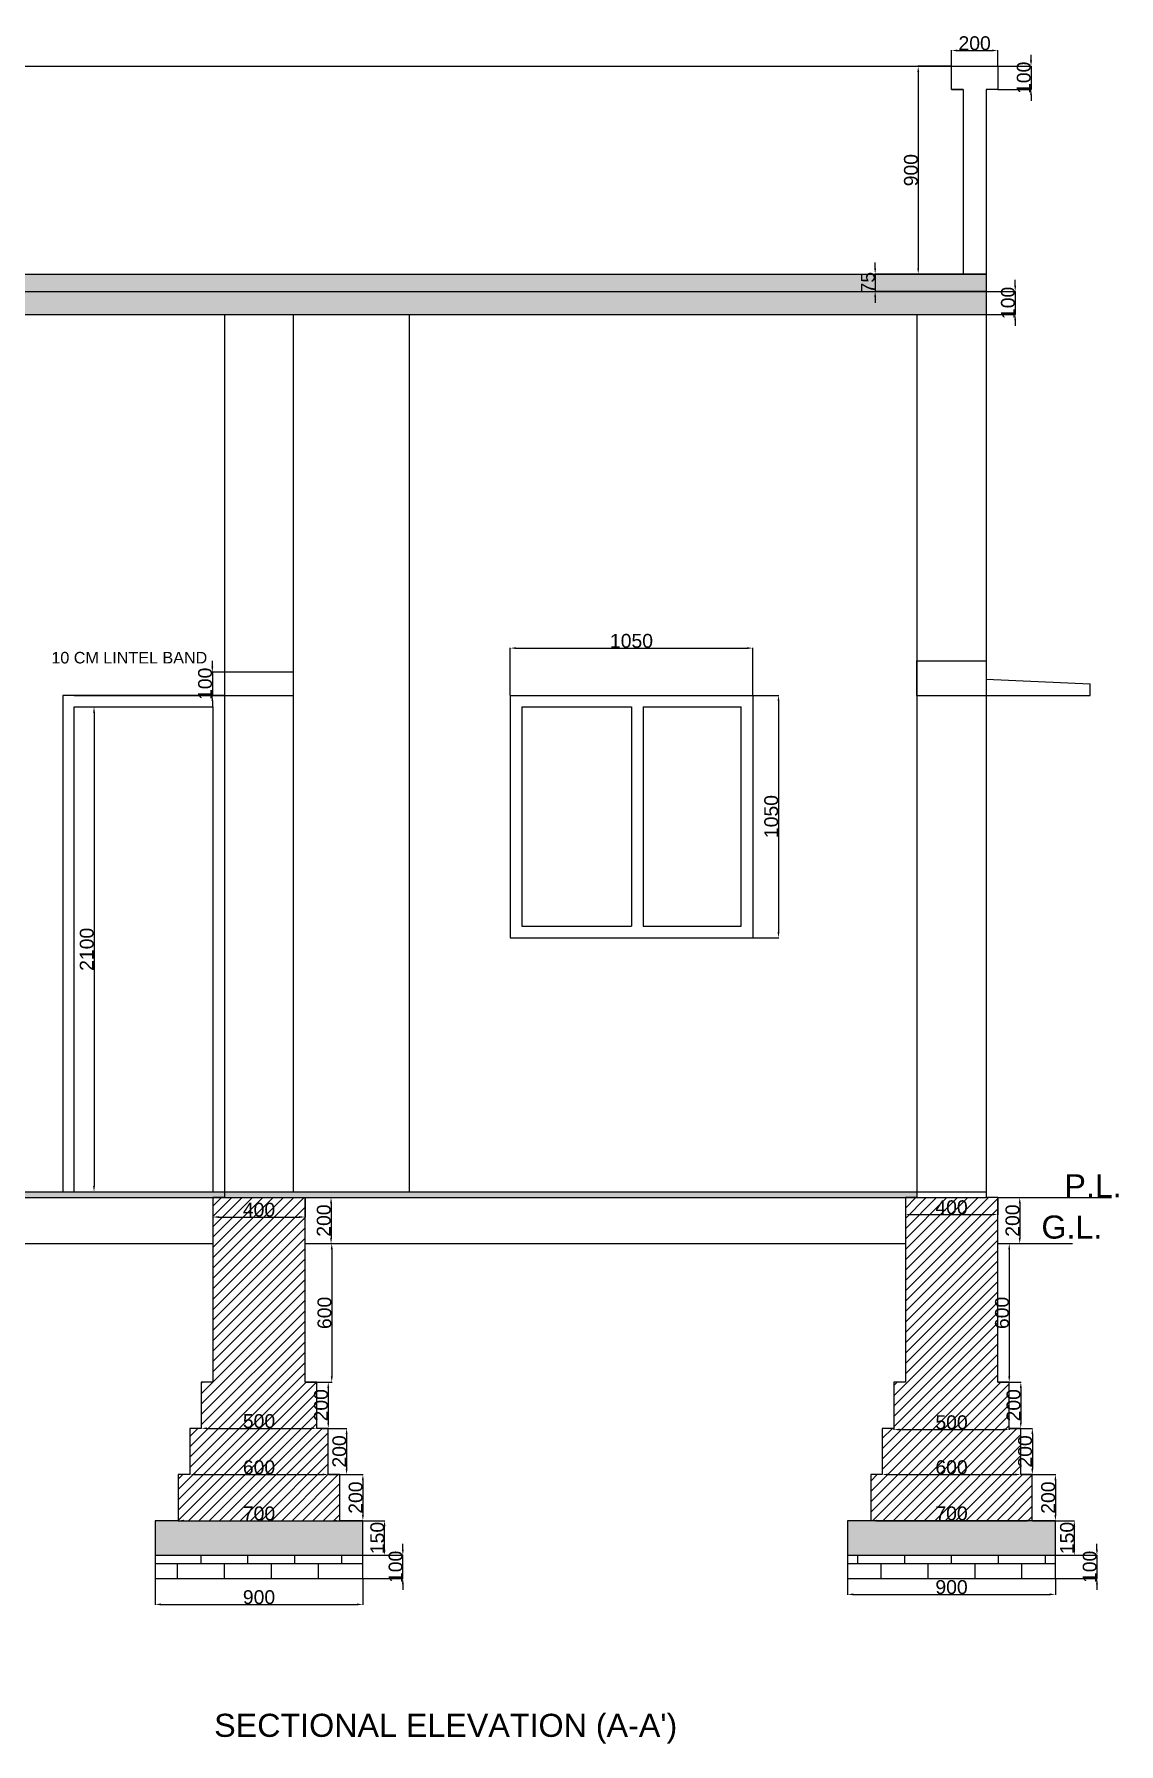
# Model space of a CAD drawing. Header units: millimetres. Extents: x -268 to 17488, y -1315 to 17293.
# Drawn here: x 12790 to 17488, y 9887 to 17293 of the extents above; entities that cross this region are included whole.
import ezdxf

# ---------------------------------------------------------------- set-up
doc = ezdxf.new("R2010")
doc.units = ezdxf.units.MM
for name, color, linetype in [('Dimensions', 67, 'Continuous'), ('Door', 100, 'Continuous'), ('Foundation', 10, 'Continuous'), ('Window', 50, 'Continuous')]:
    doc.layers.add(name, color=color, linetype=linetype)
doc.styles.get("Standard").update_dxf_attribs({"font": 'arial.ttf'})
doc.dimstyles.new('ISO-25', dxfattribs={"dimtxt": 60, "dimasz": 25, "dimexe": 1.25, "dimexo": 0.625, "dimtad": 1, "dimdec": 1, "dimtxsty": 'Standard', "dimcen": 2.5, "dimadec": 0, "dimazin": 0, "dimtfac": 1, "dimtdec": 1, "dimtix": 1, "dimtmove": 0, "dimatfit": 3, "dimfxl": 1, "dimarcsym": 0})

# ---------------------------------------------------------------- blocks, each defined once
blk = doc.blocks.new('*D46')
at = {"layer": 'Defpoints', "color": 0, "transparency": 16777216}
for p in [(13563.8, 12253.9), (13963.8, 12253.9), (13963.8, 12169.3)]:
    blk.add_point(p, dxfattribs=at)
at = {"layer": 'Dimensions', "color": 0, "lineweight": -2, "transparency": 16777216}
for p, q in [((13563.8, 12253.3), (13563.8, 12168.1)), ((13963.8, 12253.3), (13963.8, 12168.1)), ((13588.8, 12169.3), (13938.8, 12169.3))]:
    blk.add_line(p, q, dxfattribs=at)
at = {"layer": 'Dimensions', "color": 0, "transparency": 16777216}
for points in [[(13588.8, 12173.5), (13588.8, 12165.2), (13563.8, 12169.3)], [(13938.8, 12173.5), (13938.8, 12165.2), (13963.8, 12169.3)]]:
    blk.add_solid(points, dxfattribs=at)
at = {"layer": 'Dimensions', "color": 0, "transparency": 16777216, "insert": (13763.8, 12200.6), "char_height": 60, "attachment_point": 5}
blk.add_mtext('400', dxfattribs=at)
blk = doc.blocks.new('*D47')
at = {"layer": 'Defpoints', "color": 0, "transparency": 16777216}
for p in [(13963.8, 12253.9), (13963.8, 12053.9), (14075.9, 12053.9)]:
    blk.add_point(p, dxfattribs=at)
at = {"layer": 'Dimensions', "color": 0, "lineweight": -2, "transparency": 16777216}
for p, q in [((13964.4, 12253.9), (14077.2, 12253.9)), ((14075.9, 12228.9), (14075.9, 12078.9)), ((13964.4, 12053.9), (14077.2, 12053.9))]:
    blk.add_line(p, q, dxfattribs=at)
at = {"layer": 'Dimensions', "color": 0, "transparency": 16777216}
for points in [[(14071.7, 12228.9), (14080.1, 12228.9), (14075.9, 12253.9)], [(14071.7, 12078.9), (14080.1, 12078.9), (14075.9, 12053.9)]]:
    blk.add_solid(points, dxfattribs=at)
at = {"layer": 'Dimensions', "color": 0, "transparency": 16777216, "insert": (14044.6, 12153.9), "char_height": 60, "attachment_point": 5, "rotation": 90}
blk.add_mtext('200', dxfattribs=at)
blk = doc.blocks.new('*D48')
at = {"layer": 'Defpoints', "color": 0, "transparency": 16777216}
for p in [(13963.8, 12053.9), (13963.8, 11453.9), (14078.9, 11453.9)]:
    blk.add_point(p, dxfattribs=at)
at = {"layer": 'Dimensions', "color": 0, "lineweight": -2, "transparency": 16777216}
for p, q in [((13964.4, 12053.9), (14080.1, 12053.9)), ((14078.9, 12028.9), (14078.9, 11478.9)), ((13964.4, 11453.9), (14080.1, 11453.9))]:
    blk.add_line(p, q, dxfattribs=at)
at = {"layer": 'Dimensions', "color": 0, "transparency": 16777216}
for points in [[(14074.7, 12028.9), (14083.1, 12028.9), (14078.9, 12053.9)], [(14074.7, 11478.9), (14083.1, 11478.9), (14078.9, 11453.9)]]:
    blk.add_solid(points, dxfattribs=at)
at = {"layer": 'Dimensions', "color": 0, "transparency": 16777216, "insert": (14047.6, 11753.9), "char_height": 60, "attachment_point": 5, "rotation": 90}
blk.add_mtext('600', dxfattribs=at)
blk = doc.blocks.new('*D49')
at = {"layer": 'Defpoints', "color": 0, "transparency": 16777216}
for p in [(14022.3, 11453.9), (14038.8, 11253.9), (14063.8, 11253.9)]:
    blk.add_point(p, dxfattribs=at)
at = {"layer": 'Dimensions', "color": 0, "lineweight": -2, "transparency": 16777216}
for p, q in [((14022.9, 11453.9), (14065, 11453.9)), ((14063.8, 11428.9), (14063.8, 11278.9)), ((14039.4, 11253.9), (14065, 11253.9))]:
    blk.add_line(p, q, dxfattribs=at)
at = {"layer": 'Dimensions', "color": 0, "transparency": 16777216}
for points in [[(14059.6, 11428.9), (14067.9, 11428.9), (14063.8, 11453.9)], [(14059.6, 11278.9), (14067.9, 11278.9), (14063.8, 11253.9)]]:
    blk.add_solid(points, dxfattribs=at)
at = {"layer": 'Dimensions', "color": 0, "transparency": 16777216, "insert": (14032.5, 11353.9), "char_height": 60, "attachment_point": 5, "rotation": 90}
blk.add_mtext('200', dxfattribs=at)
blk = doc.blocks.new('*D50')
at = {"layer": 'Defpoints', "color": 0, "transparency": 16777216}
for p in [(14063.8, 11253.9), (14063.8, 11053.9), (14143.2, 11053.9)]:
    blk.add_point(p, dxfattribs=at)
at = {"layer": 'Dimensions', "color": 0, "lineweight": -2, "transparency": 16777216}
for p, q in [((14064.4, 11253.9), (14144.5, 11253.9)), ((14143.2, 11228.9), (14143.2, 11078.9)), ((14064.4, 11053.9), (14144.5, 11053.9))]:
    blk.add_line(p, q, dxfattribs=at)
at = {"layer": 'Dimensions', "color": 0, "transparency": 16777216}
for points in [[(14139, 11228.9), (14147.4, 11228.9), (14143.2, 11253.9)], [(14139, 11078.9), (14147.4, 11078.9), (14143.2, 11053.9)]]:
    blk.add_solid(points, dxfattribs=at)
at = {"layer": 'Dimensions', "color": 0, "transparency": 16777216, "insert": (14111.9, 11153.9), "char_height": 60, "attachment_point": 5, "rotation": 90}
blk.add_mtext('200', dxfattribs=at)
blk = doc.blocks.new('*D51')
at = {"layer": 'Defpoints', "color": 0, "transparency": 16777216}
for p in [(14113.8, 11053.9), (14113.8, 10853.9), (14213.8, 10853.9)]:
    blk.add_point(p, dxfattribs=at)
at = {"layer": 'Dimensions', "color": 0, "lineweight": -2, "transparency": 16777216}
for p, q in [((14114.4, 11053.9), (14215, 11053.9)), ((14213.8, 11028.9), (14213.8, 10878.9)), ((14114.4, 10853.9), (14215, 10853.9))]:
    blk.add_line(p, q, dxfattribs=at)
at = {"layer": 'Dimensions', "color": 0, "transparency": 16777216}
for points in [[(14209.6, 11028.9), (14217.9, 11028.9), (14213.8, 11053.9)], [(14209.6, 10878.9), (14217.9, 10878.9), (14213.8, 10853.9)]]:
    blk.add_solid(points, dxfattribs=at)
at = {"layer": 'Dimensions', "color": 0, "transparency": 16777216, "insert": (14182.5, 10953.9), "char_height": 60, "attachment_point": 5, "rotation": 90}
blk.add_mtext('200', dxfattribs=at)
blk = doc.blocks.new('*D52')
at = {"layer": 'Defpoints', "color": 0, "transparency": 16777216}
for p in [(14213.8, 10853.9), (14307.6, 10853.9), (14213.8, 10703.9)]:
    blk.add_point(p, dxfattribs=at)
at = {"layer": 'Dimensions', "color": 0, "lineweight": -2, "transparency": 16777216}
for p, q in [((14214.4, 10853.9), (14308.9, 10853.9)), ((14307.6, 10728.9), (14307.6, 10828.9)), ((14214.4, 10703.9), (14308.9, 10703.9))]:
    blk.add_line(p, q, dxfattribs=at)
at = {"layer": 'Dimensions', "color": 0, "transparency": 16777216}
for points in [[(14303.5, 10828.9), (14311.8, 10828.9), (14307.6, 10853.9)], [(14303.5, 10728.9), (14311.8, 10728.9), (14307.6, 10703.9)]]:
    blk.add_solid(points, dxfattribs=at)
at = {"layer": 'Dimensions', "color": 0, "transparency": 16777216, "insert": (14276.4, 10778.9), "char_height": 60, "attachment_point": 5, "rotation": 90}
blk.add_mtext('150', dxfattribs=at)
blk = doc.blocks.new('*D53')
at = {"layer": 'Defpoints', "color": 0, "transparency": 16777216}
for p in [(14213.8, 10703.9), (14386.9, 10703.9), (14213.8, 10603.9)]:
    blk.add_point(p, dxfattribs=at)
at = {"layer": 'Dimensions', "color": 0, "lineweight": -2, "transparency": 16777216}
for p, q in [((14386.9, 10728.9), (14386.9, 10753.9)), ((14214.4, 10703.9), (14388.2, 10703.9)), ((14386.9, 10603.9), (14386.9, 10703.9)), ((14214.4, 10603.9), (14388.2, 10603.9)), ((14386.9, 10578.9), (14386.9, 10553.9))]:
    blk.add_line(p, q, dxfattribs=at)
at = {"layer": 'Dimensions', "color": 0, "transparency": 16777216}
for points in [[(14382.7, 10728.9), (14391.1, 10728.9), (14386.9, 10703.9)], [(14382.7, 10578.9), (14391.1, 10578.9), (14386.9, 10603.9)]]:
    blk.add_solid(points, dxfattribs=at)
at = {"layer": 'Dimensions', "color": 0, "transparency": 16777216, "insert": (14355.7, 10653.9), "char_height": 60, "attachment_point": 5, "rotation": 90}
blk.add_mtext('100', dxfattribs=at)
blk = doc.blocks.new('*D54')
at = {"layer": 'Defpoints', "color": 0, "transparency": 16777216}
for p in [(13313.8, 10603.9), (14213.8, 10603.9), (14213.8, 10491.2)]:
    blk.add_point(p, dxfattribs=at)
at = {"layer": 'Dimensions', "color": 0, "lineweight": -2, "transparency": 16777216}
for p, q in [((13313.8, 10603.3), (13313.8, 10489.9)), ((14213.8, 10603.3), (14213.8, 10489.9)), ((13338.8, 10491.2), (14188.8, 10491.2))]:
    blk.add_line(p, q, dxfattribs=at)
at = {"layer": 'Dimensions', "color": 0, "transparency": 16777216}
for points in [[(13338.8, 10495.3), (13338.8, 10487), (13313.8, 10491.2)], [(14188.8, 10495.3), (14188.8, 10487), (14213.8, 10491.2)]]:
    blk.add_solid(points, dxfattribs=at)
at = {"layer": 'Dimensions', "color": 0, "transparency": 16777216, "insert": (13763.8, 10522.4), "char_height": 60, "attachment_point": 5}
blk.add_mtext('900', dxfattribs=at)
blk = doc.blocks.new('*D55')
at = {"layer": 'Defpoints', "color": 0, "transparency": 16777216}
for p in [(13413.8, 10853.9), (14113.8, 10853.9), (14113.8, 10853.9)]:
    blk.add_point(p, dxfattribs=at)
at = {"layer": 'Dimensions', "color": 0, "lineweight": -2, "transparency": 16777216}
for p, q in [((13413.8, 10854.5), (13413.8, 10855.1)), ((13438.8, 10853.9), (14088.8, 10853.9)), ((14113.8, 10854.5), (14113.8, 10855.1))]:
    blk.add_line(p, q, dxfattribs=at)
at = {"layer": 'Dimensions', "color": 0, "transparency": 16777216}
for points in [[(13438.8, 10858.1), (13438.8, 10849.7), (13413.8, 10853.9)], [(14088.8, 10858.1), (14088.8, 10849.7), (14113.8, 10853.9)]]:
    blk.add_solid(points, dxfattribs=at)
at = {"layer": 'Dimensions', "color": 0, "transparency": 16777216, "insert": (13763.8, 10885.1), "char_height": 60, "attachment_point": 5}
blk.add_mtext('700', dxfattribs=at)
blk = doc.blocks.new('*D56')
at = {"layer": 'Defpoints', "color": 0, "transparency": 16777216}
for p in [(13463.8, 11053.9), (14063.8, 11053.9), (14063.8, 11053.9)]:
    blk.add_point(p, dxfattribs=at)
at = {"layer": 'Dimensions', "color": 0, "lineweight": -2, "transparency": 16777216}
for p, q in [((13463.8, 11054.5), (13463.8, 11055.1)), ((13488.8, 11053.9), (14038.8, 11053.9)), ((14063.8, 11054.5), (14063.8, 11055.1))]:
    blk.add_line(p, q, dxfattribs=at)
at = {"layer": 'Dimensions', "color": 0, "transparency": 16777216}
for points in [[(13488.8, 11058.1), (13488.8, 11049.7), (13463.8, 11053.9)], [(14038.8, 11058.1), (14038.8, 11049.7), (14063.8, 11053.9)]]:
    blk.add_solid(points, dxfattribs=at)
at = {"layer": 'Dimensions', "color": 0, "transparency": 16777216, "insert": (13763.8, 11085.1), "char_height": 60, "attachment_point": 5}
blk.add_mtext('600', dxfattribs=at)
blk = doc.blocks.new('*D57')
at = {"layer": 'Defpoints', "color": 0, "transparency": 16777216}
for p in [(13513.8, 11253.9), (14013.8, 11253.9), (14013.8, 11253.9)]:
    blk.add_point(p, dxfattribs=at)
at = {"layer": 'Dimensions', "color": 0, "lineweight": -2, "transparency": 16777216}
for p, q in [((13513.8, 11254.5), (13513.8, 11255.1)), ((13538.8, 11253.9), (13988.8, 11253.9)), ((14013.8, 11254.5), (14013.8, 11255.1))]:
    blk.add_line(p, q, dxfattribs=at)
at = {"layer": 'Dimensions', "color": 0, "transparency": 16777216}
for points in [[(13538.8, 11258.1), (13538.8, 11249.7), (13513.8, 11253.9)], [(13988.8, 11258.1), (13988.8, 11249.7), (14013.8, 11253.9)]]:
    blk.add_solid(points, dxfattribs=at)
at = {"layer": 'Dimensions', "color": 0, "transparency": 16777216, "insert": (13763.8, 11285.1), "char_height": 60, "attachment_point": 5}
blk.add_mtext('500', dxfattribs=at)
blk = doc.blocks.new('*D58')
at = {"layer": 'Defpoints', "color": 0, "transparency": 16777216}
for p in [(16563.8, 12253.9), (16963.8, 12253.9), (16963.8, 12179.9)]:
    blk.add_point(p, dxfattribs=at)
at = {"layer": 'Dimensions', "color": 0, "lineweight": -2, "transparency": 16777216}
for p, q in [((16563.8, 12253.3), (16563.8, 12178.7)), ((16963.8, 12253.3), (16963.8, 12178.7)), ((16588.8, 12179.9), (16938.8, 12179.9))]:
    blk.add_line(p, q, dxfattribs=at)
at = {"layer": 'Dimensions', "color": 0, "transparency": 16777216}
for points in [[(16588.8, 12184.1), (16588.8, 12175.8), (16563.8, 12179.9)], [(16938.8, 12184.1), (16938.8, 12175.8), (16963.8, 12179.9)]]:
    blk.add_solid(points, dxfattribs=at)
at = {"layer": 'Dimensions', "color": 0, "transparency": 16777216, "insert": (16763.8, 12211.2), "char_height": 60, "attachment_point": 5}
blk.add_mtext('400', dxfattribs=at)
blk = doc.blocks.new('*D59')
at = {"layer": 'Defpoints', "color": 0, "transparency": 16777216}
for p in [(16963.8, 12253.9), (16963.8, 12053.9), (17059.2, 12053.9)]:
    blk.add_point(p, dxfattribs=at)
at = {"layer": 'Dimensions', "color": 0, "lineweight": -2, "transparency": 16777216}
for p, q in [((16964.4, 12253.9), (17060.5, 12253.9)), ((17059.2, 12228.9), (17059.2, 12078.9)), ((16964.4, 12053.9), (17060.5, 12053.9))]:
    blk.add_line(p, q, dxfattribs=at)
at = {"layer": 'Dimensions', "color": 0, "transparency": 16777216}
for points in [[(17055, 12228.9), (17063.4, 12228.9), (17059.2, 12253.9)], [(17055, 12078.9), (17063.4, 12078.9), (17059.2, 12053.9)]]:
    blk.add_solid(points, dxfattribs=at)
at = {"layer": 'Dimensions', "color": 0, "transparency": 16777216, "insert": (17028, 12153.9), "char_height": 60, "attachment_point": 5, "rotation": 90}
blk.add_mtext('200', dxfattribs=at)
blk = doc.blocks.new('*D60')
at = {"layer": 'Defpoints', "color": 0, "transparency": 16777216}
for p in [(16963.8, 12053.9), (16963.8, 11453.9), (17013.8, 11453.9)]:
    blk.add_point(p, dxfattribs=at)
at = {"layer": 'Dimensions', "color": 0, "lineweight": -2, "transparency": 16777216}
for p, q in [((16964.4, 12053.9), (17015, 12053.9)), ((17013.8, 12028.9), (17013.8, 11478.9)), ((16964.4, 11453.9), (17015, 11453.9))]:
    blk.add_line(p, q, dxfattribs=at)
at = {"layer": 'Dimensions', "color": 0, "transparency": 16777216}
for points in [[(17009.6, 12028.9), (17017.9, 12028.9), (17013.8, 12053.9)], [(17009.6, 11478.9), (17017.9, 11478.9), (17013.8, 11453.9)]]:
    blk.add_solid(points, dxfattribs=at)
at = {"layer": 'Dimensions', "color": 0, "transparency": 16777216, "insert": (16982.5, 11753.9), "char_height": 60, "attachment_point": 5, "rotation": 90}
blk.add_mtext('600', dxfattribs=at)
blk = doc.blocks.new('*D61')
at = {"layer": 'Defpoints', "color": 0, "transparency": 16777216}
for p in [(17013.8, 11453.9), (17013.8, 11253.9), (17063.8, 11253.9)]:
    blk.add_point(p, dxfattribs=at)
at = {"layer": 'Dimensions', "color": 0, "lineweight": -2, "transparency": 16777216}
for p, q in [((17014.4, 11453.9), (17065, 11453.9)), ((17063.8, 11428.9), (17063.8, 11278.9)), ((17014.4, 11253.9), (17065, 11253.9))]:
    blk.add_line(p, q, dxfattribs=at)
at = {"layer": 'Dimensions', "color": 0, "transparency": 16777216}
for points in [[(17059.6, 11428.9), (17067.9, 11428.9), (17063.8, 11453.9)], [(17059.6, 11278.9), (17067.9, 11278.9), (17063.8, 11253.9)]]:
    blk.add_solid(points, dxfattribs=at)
at = {"layer": 'Dimensions', "color": 0, "transparency": 16777216, "insert": (17032.5, 11353.9), "char_height": 60, "attachment_point": 5, "rotation": 90}
blk.add_mtext('200', dxfattribs=at)
blk = doc.blocks.new('*D62')
at = {"layer": 'Defpoints', "color": 0, "transparency": 16777216}
for p in [(17065, 11253.9), (17065, 11053.9), (17113.8, 11053.9)]:
    blk.add_point(p, dxfattribs=at)
at = {"layer": 'Dimensions', "color": 0, "lineweight": -2, "transparency": 16777216}
for p, q in [((17065.6, 11253.9), (17115, 11253.9)), ((17113.8, 11228.9), (17113.8, 11078.9)), ((17065.6, 11053.9), (17115, 11053.9))]:
    blk.add_line(p, q, dxfattribs=at)
at = {"layer": 'Dimensions', "color": 0, "transparency": 16777216}
for points in [[(17109.6, 11228.9), (17117.9, 11228.9), (17113.8, 11253.9)], [(17109.6, 11078.9), (17117.9, 11078.9), (17113.8, 11053.9)]]:
    blk.add_solid(points, dxfattribs=at)
at = {"layer": 'Dimensions', "color": 0, "transparency": 16777216, "insert": (17082.5, 11153.9), "char_height": 60, "attachment_point": 5, "rotation": 90}
blk.add_mtext('200', dxfattribs=at)
blk = doc.blocks.new('*D63')
at = {"layer": 'Defpoints', "color": 0, "transparency": 16777216}
for p in [(17113.8, 11053.9), (17113.8, 10853.9), (17213.8, 10853.9)]:
    blk.add_point(p, dxfattribs=at)
at = {"layer": 'Dimensions', "color": 0, "lineweight": -2, "transparency": 16777216}
for p, q in [((17114.4, 11053.9), (17215, 11053.9)), ((17213.8, 11028.9), (17213.8, 10878.9)), ((17114.4, 10853.9), (17215, 10853.9))]:
    blk.add_line(p, q, dxfattribs=at)
at = {"layer": 'Dimensions', "color": 0, "transparency": 16777216}
for points in [[(17209.6, 11028.9), (17217.9, 11028.9), (17213.8, 11053.9)], [(17209.6, 10878.9), (17217.9, 10878.9), (17213.8, 10853.9)]]:
    blk.add_solid(points, dxfattribs=at)
at = {"layer": 'Dimensions', "color": 0, "transparency": 16777216, "insert": (17182.5, 10953.9), "char_height": 60, "attachment_point": 5, "rotation": 90}
blk.add_mtext('200', dxfattribs=at)
blk = doc.blocks.new('*D64')
at = {"layer": 'Defpoints', "color": 0, "transparency": 16777216}
for p in [(17215, 10853.9), (17213.8, 10703.9), (17295.4, 10703.9)]:
    blk.add_point(p, dxfattribs=at)
at = {"layer": 'Dimensions', "color": 0, "lineweight": -2, "transparency": 16777216}
for p, q in [((17215.6, 10853.9), (17296.7, 10853.9)), ((17295.4, 10828.9), (17295.4, 10728.9)), ((17214.4, 10703.9), (17296.7, 10703.9))]:
    blk.add_line(p, q, dxfattribs=at)
at = {"layer": 'Dimensions', "color": 0, "transparency": 16777216}
for points in [[(17291.3, 10828.9), (17299.6, 10828.9), (17295.4, 10853.9)], [(17291.3, 10728.9), (17299.6, 10728.9), (17295.4, 10703.9)]]:
    blk.add_solid(points, dxfattribs=at)
at = {"layer": 'Dimensions', "color": 0, "transparency": 16777216, "insert": (17264.2, 10778.9), "char_height": 60, "attachment_point": 5, "rotation": 90}
blk.add_mtext('150', dxfattribs=at)
blk = doc.blocks.new('*D65')
at = {"layer": 'Defpoints', "color": 0, "transparency": 16777216}
for p in [(17213.8, 10703.9), (17213.8, 10603.9), (17393.7, 10603.9)]:
    blk.add_point(p, dxfattribs=at)
at = {"layer": 'Dimensions', "color": 0, "lineweight": -2, "transparency": 16777216}
for p, q in [((17393.7, 10728.9), (17393.7, 10753.9)), ((17214.4, 10703.9), (17395, 10703.9)), ((17393.7, 10703.9), (17393.7, 10603.9)), ((17214.4, 10603.9), (17395, 10603.9)), ((17393.7, 10578.9), (17393.7, 10553.9))]:
    blk.add_line(p, q, dxfattribs=at)
at = {"layer": 'Dimensions', "color": 0, "transparency": 16777216}
for points in [[(17389.6, 10728.9), (17397.9, 10728.9), (17393.7, 10703.9)], [(17389.6, 10578.9), (17397.9, 10578.9), (17393.7, 10603.9)]]:
    blk.add_solid(points, dxfattribs=at)
at = {"layer": 'Dimensions', "color": 0, "transparency": 16777216, "insert": (17362.5, 10653.9), "char_height": 60, "attachment_point": 5, "rotation": 90}
blk.add_mtext('100', dxfattribs=at)
blk = doc.blocks.new('*D66')
at = {"layer": 'Defpoints', "color": 0, "transparency": 16777216}
for p in [(16313.8, 10603.9), (17213.8, 10603.9), (17213.8, 10534.7)]:
    blk.add_point(p, dxfattribs=at)
at = {"layer": 'Dimensions', "color": 0, "lineweight": -2, "transparency": 16777216}
for p, q in [((16313.8, 10603.3), (16313.8, 10533.4)), ((17213.8, 10603.3), (17213.8, 10533.4)), ((16338.8, 10534.7), (17188.8, 10534.7))]:
    blk.add_line(p, q, dxfattribs=at)
at = {"layer": 'Dimensions', "color": 0, "transparency": 16777216}
for points in [[(16338.8, 10538.9), (16338.8, 10530.5), (16313.8, 10534.7)], [(17188.8, 10538.9), (17188.8, 10530.5), (17213.8, 10534.7)]]:
    blk.add_solid(points, dxfattribs=at)
at = {"layer": 'Dimensions', "color": 0, "transparency": 16777216, "insert": (16763.8, 10566), "char_height": 60, "attachment_point": 5}
blk.add_mtext('900', dxfattribs=at)
blk = doc.blocks.new('*D67')
at = {"layer": 'Defpoints', "color": 0, "transparency": 16777216}
for p in [(16413.8, 10853.9), (17113.8, 10853.9), (17113.8, 10853.9)]:
    blk.add_point(p, dxfattribs=at)
at = {"layer": 'Dimensions', "color": 0, "lineweight": -2, "transparency": 16777216}
for p, q in [((16413.8, 10854.5), (16413.8, 10855.1)), ((16438.8, 10853.9), (17088.8, 10853.9)), ((17113.8, 10854.5), (17113.8, 10855.1))]:
    blk.add_line(p, q, dxfattribs=at)
at = {"layer": 'Dimensions', "color": 0, "transparency": 16777216}
for points in [[(16438.8, 10858.1), (16438.8, 10849.7), (16413.8, 10853.9)], [(17088.8, 10858.1), (17088.8, 10849.7), (17113.8, 10853.9)]]:
    blk.add_solid(points, dxfattribs=at)
at = {"layer": 'Dimensions', "color": 0, "transparency": 16777216, "insert": (16763.8, 10885.1), "char_height": 60, "attachment_point": 5}
blk.add_mtext('700', dxfattribs=at)
blk = doc.blocks.new('*D68')
at = {"layer": 'Defpoints', "color": 0, "transparency": 16777216}
for p in [(16463.8, 11053.9), (17063.8, 11053.9), (17063.8, 11053.9)]:
    blk.add_point(p, dxfattribs=at)
at = {"layer": 'Dimensions', "color": 0, "lineweight": -2, "transparency": 16777216}
for p, q in [((16463.8, 11054.5), (16463.8, 11055.1)), ((16488.8, 11053.9), (17038.8, 11053.9)), ((17063.8, 11054.5), (17063.8, 11055.1))]:
    blk.add_line(p, q, dxfattribs=at)
at = {"layer": 'Dimensions', "color": 0, "transparency": 16777216}
for points in [[(16488.8, 11058.1), (16488.8, 11049.7), (16463.8, 11053.9)], [(17038.8, 11058.1), (17038.8, 11049.7), (17063.8, 11053.9)]]:
    blk.add_solid(points, dxfattribs=at)
at = {"layer": 'Dimensions', "color": 0, "transparency": 16777216, "insert": (16763.8, 11085.1), "char_height": 60, "attachment_point": 5}
blk.add_mtext('600', dxfattribs=at)
blk = doc.blocks.new('*D69')
at = {"layer": 'Defpoints', "color": 0, "transparency": 16777216}
for p in [(16513.8, 11253.9), (17013.8, 11253.9), (17013.8, 11248.6)]:
    blk.add_point(p, dxfattribs=at)
at = {"layer": 'Dimensions', "color": 0, "lineweight": -2, "transparency": 16777216}
for p, q in [((16513.8, 11253.3), (16513.8, 11247.4)), ((16538.8, 11248.6), (16988.8, 11248.6)), ((17013.8, 11253.3), (17013.8, 11247.4))]:
    blk.add_line(p, q, dxfattribs=at)
at = {"layer": 'Dimensions', "color": 0, "transparency": 16777216}
for points in [[(16538.8, 11252.8), (16538.8, 11244.5), (16513.8, 11248.6)], [(16988.8, 11252.8), (16988.8, 11244.5), (17013.8, 11248.6)]]:
    blk.add_solid(points, dxfattribs=at)
at = {"layer": 'Dimensions', "color": 0, "transparency": 16777216, "insert": (16763.8, 11279.9), "char_height": 60, "attachment_point": 5}
blk.add_mtext('500', dxfattribs=at)
blk = doc.blocks.new('*D74')
at = {"layer": 'Defpoints', "color": 0, "transparency": 16777216}
for p in [(13613.8, 14528.9), (13561.6, 14428.9), (13613.8, 14428.9)]:
    blk.add_point(p, dxfattribs=at)
at = {"layer": 'Dimensions', "color": 0, "lineweight": -2, "transparency": 16777216}
for p, q in [((13613.1, 14528.9), (13560.4, 14528.9)), ((13561.6, 14553.9), (13561.6, 14578.9)), ((13561.6, 14528.9), (13561.6, 14428.9)), ((13613.1, 14428.9), (13560.4, 14428.9)), ((13561.6, 14403.9), (13561.6, 14378.9))]:
    blk.add_line(p, q, dxfattribs=at)
at = {"layer": 'Dimensions', "color": 0, "transparency": 16777216}
for points in [[(13557.5, 14553.9), (13565.8, 14553.9), (13561.6, 14528.9)], [(13557.5, 14403.9), (13565.8, 14403.9), (13561.6, 14428.9)]]:
    blk.add_solid(points, dxfattribs=at)
at = {"layer": 'Dimensions', "color": 0, "transparency": 16777216, "insert": (13530.4, 14478.9), "char_height": 60, "attachment_point": 5, "rotation": 90}
blk.add_mtext('100', dxfattribs=at)
blk = doc.blocks.new('*D75')
at = {"layer": 'Defpoints', "color": 0, "transparency": 16777216}
for p in [(12963.8, 14378.9), (12963.8, 12278.9), (13049.1, 12278.9)]:
    blk.add_point(p, dxfattribs=at)
at = {"layer": 'Door', "color": 0, "lineweight": -2, "transparency": 16777216}
for p, q in [((12964.4, 14378.9), (13050.3, 14378.9)), ((13049.1, 14353.9), (13049.1, 12303.9)), ((12964.4, 12278.9), (13050.3, 12278.9))]:
    blk.add_line(p, q, dxfattribs=at)
at = {"layer": 'Door', "color": 0, "transparency": 16777216}
for points in [[(13044.9, 14353.9), (13053.2, 14353.9), (13049.1, 14378.9)], [(13044.9, 12303.9), (13053.2, 12303.9), (13049.1, 12278.9)]]:
    blk.add_solid(points, dxfattribs=at)
at = {"layer": 'Door', "color": 0, "transparency": 16777216, "insert": (13017.8, 13328.9), "char_height": 60, "attachment_point": 5, "rotation": 90}
blk.add_mtext('2100', dxfattribs=at)
blk = doc.blocks.new('*D76')
at = {"layer": 'Defpoints', "color": 0, "transparency": 16777216}
for p in [(15902.3, 14633.5), (14852.3, 14428.9), (15902.3, 14428.9)]:
    blk.add_point(p, dxfattribs=at)
at = {"layer": 'Dimensions', "color": 0, "lineweight": -2, "transparency": 16777216}
for p, q in [((14852.3, 14429.5), (14852.3, 14634.7)), ((14877.3, 14633.5), (15877.3, 14633.5)), ((15902.3, 14429.5), (15902.3, 14634.7))]:
    blk.add_line(p, q, dxfattribs=at)
at = {"layer": 'Dimensions', "color": 0, "transparency": 16777216}
for points in [[(14877.3, 14637.6), (14877.3, 14629.3), (14852.3, 14633.5)], [(15877.3, 14637.6), (15877.3, 14629.3), (15902.3, 14633.5)]]:
    blk.add_solid(points, dxfattribs=at)
at = {"layer": 'Dimensions', "color": 0, "transparency": 16777216, "insert": (15377.3, 14664.7), "char_height": 60, "attachment_point": 5}
blk.add_mtext('1050', dxfattribs=at)
blk = doc.blocks.new('*D77')
at = {"layer": 'Defpoints', "color": 0, "transparency": 16777216}
for p in [(15902.3, 14428.9), (15902.3, 13378.9), (16014.2, 13378.9)]:
    blk.add_point(p, dxfattribs=at)
at = {"layer": 'Dimensions', "color": 0, "lineweight": -2, "transparency": 16777216}
for p, q in [((15903, 14428.9), (16015.4, 14428.9)), ((16014.2, 14403.9), (16014.2, 13403.9)), ((15903, 13378.9), (16015.4, 13378.9))]:
    blk.add_line(p, q, dxfattribs=at)
at = {"layer": 'Dimensions', "color": 0, "transparency": 16777216}
for points in [[(16010, 14403.9), (16018.4, 14403.9), (16014.2, 14428.9)], [(16010, 13403.9), (16018.4, 13403.9), (16014.2, 13378.9)]]:
    blk.add_solid(points, dxfattribs=at)
at = {"layer": 'Dimensions', "color": 0, "transparency": 16777216, "insert": (15982.9, 13903.9), "char_height": 60, "attachment_point": 5, "rotation": 90}
blk.add_mtext('1050', dxfattribs=at)
blk = doc.blocks.new('*D78')
at = {"layer": 'Defpoints', "color": 0, "transparency": 16777216}
for p in [(16913.8, 16178.9), (16913.8, 16078.9), (17039.6, 16078.9)]:
    blk.add_point(p, dxfattribs=at)
at = {"layer": 'Dimensions', "color": 0, "lineweight": -2, "transparency": 16777216}
for p, q in [((17039.6, 16203.9), (17039.6, 16228.9)), ((16914.4, 16178.9), (17040.8, 16178.9)), ((17039.6, 16178.9), (17039.6, 16078.9)), ((16914.4, 16078.9), (17040.8, 16078.9)), ((17039.6, 16053.9), (17039.6, 16028.9))]:
    blk.add_line(p, q, dxfattribs=at)
at = {"layer": 'Dimensions', "color": 0, "transparency": 16777216}
for points in [[(17035.4, 16203.9), (17043.7, 16203.9), (17039.6, 16178.9)], [(17035.4, 16053.9), (17043.7, 16053.9), (17039.6, 16078.9)]]:
    blk.add_solid(points, dxfattribs=at)
at = {"layer": 'Dimensions', "color": 0, "transparency": 16777216, "insert": (17008.3, 16128.9), "char_height": 60, "attachment_point": 5, "rotation": 90}
blk.add_mtext('100', dxfattribs=at)
blk = doc.blocks.new('*D79')
at = {"layer": 'Defpoints', "color": 0, "transparency": 16777216}
for p in [(16913.8, 16253.9), (16432.9, 16178.9), (16913.8, 16178.9)]:
    blk.add_point(p, dxfattribs=at)
at = {"layer": 'Dimensions', "color": 0, "lineweight": -2, "transparency": 16777216}
for p, q in [((16432.9, 16278.9), (16432.9, 16303.9)), ((16913.1, 16253.9), (16431.7, 16253.9)), ((16432.9, 16253.9), (16432.9, 16178.9)), ((16913.1, 16178.9), (16431.7, 16178.9)), ((16432.9, 16153.9), (16432.9, 16128.9))]:
    blk.add_line(p, q, dxfattribs=at)
at = {"layer": 'Dimensions', "color": 0, "transparency": 16777216}
for points in [[(16428.8, 16278.9), (16437.1, 16278.9), (16432.9, 16253.9)], [(16428.8, 16153.9), (16437.1, 16153.9), (16432.9, 16178.9)]]:
    blk.add_solid(points, dxfattribs=at)
at = {"layer": 'Dimensions', "color": 0, "transparency": 16777216, "insert": (16401.8, 16216.4), "char_height": 60, "attachment_point": 5, "rotation": 90}
blk.add_mtext('75', dxfattribs=at)
blk = doc.blocks.new('*D80')
at = {"layer": 'Defpoints', "color": 0, "transparency": 16777216}
for p in [(16763.8, 17153.9), (16619.5, 16253.9), (16763.8, 16253.9)]:
    blk.add_point(p, dxfattribs=at)
at = {"layer": 'Dimensions', "color": 0, "lineweight": -2, "transparency": 16777216}
for p, q in [((16763.1, 17153.9), (16618.2, 17153.9)), ((16619.5, 17128.9), (16619.5, 16278.9)), ((16763.1, 16253.9), (16618.2, 16253.9))]:
    blk.add_line(p, q, dxfattribs=at)
at = {"layer": 'Dimensions', "color": 0, "transparency": 16777216}
for points in [[(16615.3, 17128.9), (16623.7, 17128.9), (16619.5, 17153.9)], [(16615.3, 16278.9), (16623.7, 16278.9), (16619.5, 16253.9)]]:
    blk.add_solid(points, dxfattribs=at)
at = {"layer": 'Dimensions', "color": 0, "transparency": 16777216, "insert": (16588.2, 16703.9), "char_height": 60, "attachment_point": 5, "rotation": 90}
blk.add_mtext('900', dxfattribs=at)
blk = doc.blocks.new('*D81')
at = {"layer": 'Defpoints', "color": 0, "transparency": 16777216}
for p in [(16963.8, 17153.9), (16963.8, 17053.9), (17108.1, 17053.9)]:
    blk.add_point(p, dxfattribs=at)
at = {"layer": 'Dimensions', "color": 0, "lineweight": -2, "transparency": 16777216}
for p, q in [((17108.1, 17178.9), (17108.1, 17203.9)), ((16964.4, 17153.9), (17109.3, 17153.9)), ((17108.1, 17153.9), (17108.1, 17053.9)), ((16964.4, 17053.9), (17109.3, 17053.9)), ((17108.1, 17028.9), (17108.1, 17003.9))]:
    blk.add_line(p, q, dxfattribs=at)
at = {"layer": 'Dimensions', "color": 0, "transparency": 16777216}
for points in [[(17103.9, 17178.9), (17112.3, 17178.9), (17108.1, 17153.9)], [(17103.9, 17028.9), (17112.3, 17028.9), (17108.1, 17053.9)]]:
    blk.add_solid(points, dxfattribs=at)
at = {"layer": 'Dimensions', "color": 0, "transparency": 16777216, "insert": (17076.8, 17103.9), "char_height": 60, "attachment_point": 5, "rotation": 90}
blk.add_mtext('100', dxfattribs=at)
blk = doc.blocks.new('*D82')
at = {"layer": 'Defpoints', "color": 0, "transparency": 16777216}
for p in [(16963.8, 17222.2), (16763.8, 17144), (16963.8, 17153.9)]:
    blk.add_point(p, dxfattribs=at)
at = {"layer": 'Dimensions', "color": 0, "lineweight": -2, "transparency": 16777216}
for p, q in [((16763.8, 17144.6), (16763.8, 17223.4)), ((16788.8, 17222.2), (16938.8, 17222.2)), ((16963.8, 17154.5), (16963.8, 17223.4))]:
    blk.add_line(p, q, dxfattribs=at)
at = {"layer": 'Dimensions', "color": 0, "transparency": 16777216}
for points in [[(16788.8, 17226.3), (16788.8, 17218), (16763.8, 17222.2)], [(16938.8, 17226.3), (16938.8, 17218), (16963.8, 17222.2)]]:
    blk.add_solid(points, dxfattribs=at)
at = {"layer": 'Dimensions', "color": 0, "transparency": 16777216, "insert": (16863.8, 17253.4), "char_height": 60, "attachment_point": 5}
blk.add_mtext('200', dxfattribs=at)

msp = doc.modelspace()

# ---------------------------------------------------------------- hatches: boundary and pattern name
at = {"true_color": 0xd19cc7}
h = msp.add_hatch(dxfattribs=at)
h.set_pattern_fill('AR-CONC', color=9, scale=0.5)
h.paths.add_polyline_path([(13613.77, 12278.88), (10413.77, 12278.88), (10413.77, 12253.88), (13613.77, 12253.88)])
h.paths.add_polyline_path([(16613.77, 12278.88), (13613.77, 12278.88), (13613.77, 12253.88), (16613.77, 12253.88)])
h.paths.add_polyline_path([(16913.77, 16253.88), (10113.77, 16253.88), (10113.77, 16178.88), (16913.77, 16178.88)])
h.paths.add_polyline_path([(16913.77, 16178.88), (10113.77, 16178.88), (10113.77, 16078.88), (10413.77, 16078.88), (16913.77, 16078.88)])
h.paths.add_polyline_path([(16464.03, 16154.46), (16464.03, 16277.69), (16340.39, 16277.69), (16340.39, 16154.46)], flags=9)
at = {"layer": 'Foundation', "true_color": 0xf8f6b0}
h = msp.add_hatch(dxfattribs=at)
h.set_pattern_fill('ANSI31', color=51, scale=10)
h.paths.add_polyline_path([(10463.77, 12053.88), (10463.77, 12253.88), (10113.77, 12253.88), (10063.77, 12253.88), (10063.77, 12053.88), (10063.77, 11453.88), (10013.77, 11453.88), (10013.77, 11253.88), (9963.77, 11253.88), (9963.77, 11053.88), (9913.77, 11053.88), (9913.77, 10855.13), (10613.77, 10853.88), (10613.77, 11053.88), (10563.77, 11053.88), (10563.77, 11253.88), (10513.77, 11253.88), (10513.77, 11453.88), (10463.77, 11453.88)])
h.paths.add_polyline_path([(13963.77, 12253.88), (13563.77, 12253.88), (13563.77, 12053.88), (13563.77, 11453.88), (13513.77, 11453.88), (13513.77, 11253.88), (13463.77, 11253.88), (13463.77, 11053.88), (13413.77, 11053.88), (13413.77, 10853.88), (14113.77, 10853.88), (14113.77, 11053.88), (14063.77, 11053.88), (14063.77, 11253.88), (14013.77, 11253.88), (14013.77, 11453.88), (13963.77, 11453.88)])
h.paths.add_polyline_path([(16963.77, 12253.88), (16913.77, 12253.88), (16563.77, 12253.88), (16563.77, 11453.88), (16513.77, 11453.88), (16513.77, 11253.88), (16463.77, 11253.88), (16463.77, 11053.88), (16413.77, 11053.88), (16413.77, 10855.13), (17113.77, 10854.82), (17113.77, 11053.88), (17063.77, 11053.88), (17063.77, 11253.88), (17013.77, 11253.88), (17013.77, 11453.88), (16963.77, 11453.88)])
h.paths.add_polyline_path([(16680.31, 12148.83), (16850.16, 12148.83), (16850.16, 12272.47), (16680.31, 12272.47)], flags=9)
h.paths.add_polyline_path([(17044.88, 11669.39), (17044.88, 11839.24), (16921.24, 11839.24), (16921.24, 11669.39)], flags=25)
h.paths.add_polyline_path([(17094.88, 11269.74), (17094.88, 11439.59), (16971.24, 11439.59), (16971.24, 11269.74)], flags=25)
h.paths.add_polyline_path([(17144.88, 11069.74), (17144.88, 11239.59), (17021.24, 11239.59), (17021.24, 11069.74)], flags=9)
h.paths.add_polyline_path([(16678.86, 10822.77), (16848.71, 10822.77), (16848.71, 10946.41), (16678.86, 10946.41)], flags=9)
h.paths.add_polyline_path([(16679.27, 11022.77), (16849.12, 11022.77), (16849.12, 11146.41), (16679.27, 11146.41)], flags=24)
h.paths.add_polyline_path([(16679.11, 11217.51), (16848.96, 11217.51), (16848.96, 11341.16), (16679.11, 11341.16)], flags=24)
at = {"layer": 'Foundation', "true_color": 0xd19cc7}
h = msp.add_hatch(dxfattribs=at)
h.set_pattern_fill('AR-CONC', color=9, scale=0.5)
h.paths.add_polyline_path([(14213.77, 10853.88), (14113.77, 10853.88), (13413.77, 10853.88), (13313.77, 10853.88), (13313.77, 10703.88), (14213.77, 10703.88)])
h.paths.add_polyline_path([(17213.77, 10853.88), (17113.77, 10853.88), (16413.77, 10855.13), (16413.77, 10853.88), (16313.77, 10853.88), (16313.77, 10703.88), (17213.77, 10703.88)])
h.paths.add_polyline_path([(16678.86, 10822.77), (16848.71, 10822.77), (16848.71, 10946.41), (16678.86, 10946.41)], flags=9)
at = {"layer": 'Foundation'}
h = msp.add_hatch(dxfattribs=at)
h.set_pattern_fill('AR-B816', color=256, scale=0.5)
h.paths.add_polyline_path([(10713.77, 10703.88), (9813.77, 10703.88), (9813.77, 10603.88), (10713.77, 10603.88)])
h.paths.add_polyline_path([(14213.77, 10703.88), (13313.77, 10703.88), (13313.77, 10603.88), (14213.77, 10603.88)])
h.paths.add_polyline_path([(17213.77, 10703.88), (16313.77, 10703.88), (16313.77, 10603.88), (17213.77, 10603.88)])

# ---------------------------------------------------------------- linework, layer by layer
for p, q in [((10263.77, 17153.88), (16913.77, 17153.88)), ((16763.77, 17053.88), (16763.77, 17153.88)), ((16913.77, 17153.88), (16963.77, 17153.88)), ((16963.77, 17153.88), (16963.77, 17053.88)), ((16763.77, 17053.88), (16813.77, 17053.88)), ((16813.77, 17053.88), (16763.77, 17053.88)), ((16813.77, 17053.88), (16813.77, 16253.88)), ((16963.77, 17053.88), (16913.77, 17053.88)), ((16913.77, 17053.88), (16913.77, 12278.88)), ((10113.77, 16253.88), (16913.77, 16253.88)), ((10113.77, 16178.88), (16913.77, 16178.88)), ((10413.77, 16078.88), (16913.77, 16078.88)), ((13613.77, 16078.88), (13613.77, 14428.88)), ((13913.77, 12278.88), (13913.77, 16078.88)), ((14413.77, 16078.88), (14413.77, 12278.88)), ((16613.77, 16078.88), (16613.77, 12278.88)), ((16913.77, 16078.88), (16913.77, 12253.88)), ((13913.77, 14528.88), (13613.77, 14528.88)), ((14413.77, 14528.88), (14413.77, 14428.88)), ((16613.77, 14428.88), (16613.77, 14578.88)), ((16613.77, 14578.88), (16913.77, 14578.88)), ((16913.77, 14578.88), (16913.77, 14498.88)), ((16913.77, 14498.88), (17363.77, 14478.88)), ((17363.77, 14428.88), (17363.77, 14478.88)), ((13613.77, 14428.88), (13913.77, 14428.88)), ((16613.77, 14428.88), (16913.77, 14428.88)), ((16913.77, 14428.88), (17363.77, 14428.88)), ((10113.77, 12278.88), (16913.77, 12278.88)), ((10113.77, 12253.88), (16913.77, 12253.88)), ((12913.77, 12278.88), (12963.77, 12278.88)), ((13613.77, 12253.88), (13563.77, 12253.88)), ((13613.77, 12278.88), (13613.77, 12253.88)), ((16613.77, 12253.88), (16563.77, 12253.88)), ((16613.77, 12278.88), (16613.77, 12253.88)), ((16963.77, 12253.88), (16913.77, 12253.88)), ((16963.77, 12253.88), (17456.05, 12253.88)), ((10463.77, 12053.88), (13563.77, 12053.88)), ((13963.77, 12053.88), (16563.77, 12053.88)), ((16963.77, 12053.88), (17287.8, 12053.88)), ((14013.77, 11453.88), (13963.77, 11453.88)), ((17013.77, 11453.88), (16963.77, 11453.88)), ((14063.77, 11253.88), (14013.77, 11253.88)), ((17063.77, 11253.88), (17013.77, 11253.88)), ((14113.77, 11053.88), (14063.77, 11053.88)), ((17113.77, 11053.88), (17063.77, 11053.88)), ((14213.77, 10853.88), (14113.77, 10853.88)), ((16413.77, 10855.13), (17113.77, 10854.82)), ((17213.77, 10853.88), (17113.77, 10853.88))]:
    msp.add_line(p, q)
at = {"layer": 'Door'}
for p, q in [((13613.77, 14428.88), (12913.77, 14428.88)), ((12913.77, 14428.88), (12913.77, 12278.88)), ((12963.77, 14428.88), (13613.77, 14428.88)), ((12963.77, 12278.88), (12963.77, 14378.88)), ((12963.77, 14378.88), (13563.77, 14378.88)), ((13563.77, 14378.88), (13563.77, 12278.88)), ((13613.77, 14428.88), (13613.77, 12278.88))]:
    msp.add_line(p, q, dxfattribs=at)
at = {"layer": 'Foundation'}
for p, q in [((13563.77, 12253.88), (13563.77, 12053.88)), ((13963.77, 11453.88), (13963.77, 12253.88)), ((16563.77, 12253.88), (16563.77, 11453.88)), ((16963.77, 11453.88), (16963.77, 12253.88)), ((13563.77, 12053.88), (13563.77, 11453.88)), ((13563.77, 11453.88), (13513.77, 11453.88)), ((13513.77, 11453.88), (13513.77, 11253.88)), ((14013.77, 11253.88), (14013.77, 11453.88)), ((16563.77, 11453.88), (16513.77, 11453.88)), ((16513.77, 11453.88), (16513.77, 11253.88)), ((17013.77, 11253.88), (17013.77, 11453.88)), ((13513.77, 11253.88), (13463.77, 11253.88)), ((13463.77, 11253.88), (13463.77, 11053.88)), ((14063.77, 11053.88), (14063.77, 11253.88)), ((16513.77, 11253.88), (16463.77, 11253.88)), ((16463.77, 11253.88), (16463.77, 11053.88)), ((17063.77, 11053.88), (17063.77, 11253.88)), ((13463.77, 11053.88), (13413.77, 11053.88)), ((13413.77, 11053.88), (13413.77, 10853.88)), ((14113.77, 10853.88), (14113.77, 11053.88)), ((16463.77, 11053.88), (16413.77, 11053.88)), ((16413.77, 11053.88), (16413.77, 10853.88)), ((17113.77, 10853.88), (17113.77, 11053.88)), ((13413.77, 10853.88), (13313.77, 10853.88)), ((13313.77, 10853.88), (13313.77, 10703.88)), ((13413.77, 10853.88), (14113.77, 10853.88)), ((14213.77, 10703.88), (14213.77, 10853.88)), ((16413.77, 10853.88), (16313.77, 10853.88)), ((16313.77, 10853.88), (16313.77, 10703.88)), ((17213.77, 10703.88), (17213.77, 10853.88)), ((13313.77, 10703.88), (14213.77, 10703.88)), ((13313.77, 10703.88), (13313.77, 10603.88)), ((14213.77, 10603.88), (14213.77, 10703.88)), ((16313.77, 10703.88), (17213.77, 10703.88)), ((16313.77, 10703.88), (16313.77, 10603.88)), ((17213.77, 10603.88), (17213.77, 10703.88)), ((13313.77, 10603.88), (14213.77, 10603.88)), ((16313.77, 10603.88), (17213.77, 10603.88))]:
    msp.add_line(p, q, dxfattribs=at)
at = {"layer": 'Window'}
for p, q in [((14852.33, 14428.88), (15902.33, 14428.88)), ((14852.33, 14428.88), (14852.33, 13378.88)), ((14902.33, 14378.88), (15377.33, 14378.88)), ((14902.33, 14378.88), (14902.33, 13428.88)), ((15377.33, 14378.88), (15377.33, 13428.88)), ((15427.33, 14378.88), (15427.33, 13428.88)), ((15427.33, 14378.88), (15852.33, 14378.88)), ((15852.33, 13428.88), (15852.33, 14378.88)), ((15902.33, 14428.88), (15902.33, 13378.88)), ((14902.33, 13428.88), (15377.33, 13428.88)), ((15427.33, 13428.88), (15852.33, 13428.88)), ((14852.33, 13378.88), (15902.33, 13378.88))]:
    msp.add_line(p, q, dxfattribs=at)

# ---------------------------------------------------------------- texts
at = {"layer": 'Dimensions', "attachment_point": 1}
for s, width, insert, char_height in [('10 CM LINTEL BAND', 692.8578, (12864.33, 14617.12), 50), ('P.L.', 2429.3379, (17252.68, 12354.29), 100), ('G.L.', 2429.3379, (17153.15, 12175.82), 100), ("SECTIONAL ELEVATION (A-A')", 2429.3379, (13569.58, 10017.54), 100)]:
    msp.add_mtext_dynamic_manual_height_columns(s, width=width, gutter_width=12.5, heights=[0], dxfattribs=dict(at, insert=insert, char_height=char_height))

# ---------------------------------------------------------------- dimensions: what is measured, and where the dimension line sits
at = {"layer": 'Dimensions'}
for base, p1, p2, picture, middle in [((16963.77, 17222.18), (16763.77, 17143.96), (16963.77, 17153.88), '*D82', (16863.77, 17253.44)), ((15902.33, 14633.48), (14852.33, 14428.88), (15902.33, 14428.88), '*D76', (15377.33, 14664.74)), ((13963.77, 12169.32), (13563.77, 12253.88), (13963.77, 12253.88), '*D46', (13763.77, 12200.58)), ((16963.77, 12179.94), (16563.77, 12253.88), (16963.77, 12253.88), '*D58', (16763.77, 12211.2)), ((14013.77, 11253.88), (13513.77, 11253.88), (14013.77, 11253.88), '*D57', (13763.77, 11285.14)), ((17013.77, 11248.63), (16513.77, 11253.88), (17013.77, 11253.88), '*D69', (16763.77, 11279.89)), ((14063.77, 11053.88), (13463.77, 11053.88), (14063.77, 11053.88), '*D56', (13763.77, 11085.14)), ((17063.77, 11053.88), (16463.77, 11053.88), (17063.77, 11053.88), '*D68', (16763.77, 11085.14)), ((14113.77, 10853.88), (13413.77, 10853.88), (14113.77, 10853.88), '*D55', (13763.77, 10885.14)), ((17113.77, 10853.88), (16413.77, 10853.88), (17113.77, 10853.88), '*D67', (16763.77, 10885.14)), ((14213.77, 10491.16), (13313.77, 10603.88), (14213.77, 10603.88), '*D54', (13763.77, 10522.42)), ((17213.77, 10534.69), (16313.77, 10603.88), (17213.77, 10603.88), '*D66', (16763.77, 10565.95))]:
    dim = msp.add_linear_dim(base=base, p1=p1, p2=p2, dimstyle='ISO-25', dxfattribs=at)
    dim.commit()
    dim.dimension.update_dxf_attribs({"geometry": picture, "text_midpoint": middle})
for base, p1, p2, picture, middle in [((17108.1, 17053.88), (16963.77, 17153.88), (16963.77, 17053.88), '*D81', (17076.84, 17103.88)), ((16619.5, 16253.88), (16763.77, 17153.88), (16763.77, 16253.88), '*D80', (16588.24, 16703.88)), ((16432.92, 16178.88), (16913.77, 16253.88), (16913.77, 16178.88), '*D79', (16401.78, 16216.38)), ((17039.56, 16078.88), (16913.77, 16178.88), (16913.77, 16078.88), '*D78', (17008.3, 16128.88)), ((13561.65, 14428.88), (13613.77, 14528.88), (13613.77, 14428.88), '*D74', (13530.39, 14478.88)), ((16014.19, 13378.88), (15902.33, 14428.88), (15902.33, 13378.88), '*D77', (15982.93, 13903.88)), ((14075.91, 12053.88), (13963.77, 12253.88), (13963.77, 12053.88), '*D47', (14044.65, 12153.88)), ((17059.22, 12053.88), (16963.77, 12253.88), (16963.77, 12053.88), '*D59', (17027.96, 12153.88)), ((14078.88, 11453.88), (13963.77, 12053.88), (13963.77, 11453.88), '*D48', (14047.62, 11753.88)), ((17013.77, 11453.88), (16963.77, 12053.88), (16963.77, 11453.88), '*D60', (16982.51, 11753.88)), ((14063.77, 11253.88), (14022.26, 11453.88), (14038.77, 11253.88), '*D49', (14032.51, 11353.88)), ((17063.77, 11253.88), (17013.77, 11453.88), (17013.77, 11253.88), '*D61', (17032.51, 11353.88)), ((14143.21, 11053.88), (14063.77, 11253.88), (14063.77, 11053.88), '*D50', (14111.95, 11153.88)), ((17113.77, 11053.88), (17065.02, 11253.88), (17065.02, 11053.88), '*D62', (17082.51, 11153.88)), ((14213.77, 10853.88), (14113.77, 11053.88), (14113.77, 10853.88), '*D51', (14182.51, 10953.88)), ((17213.77, 10853.88), (17113.77, 11053.88), (17113.77, 10853.88), '*D63', (17182.51, 10953.88)), ((14307.63, 10853.88), (14213.77, 10703.88), (14213.77, 10853.88), '*D52', (14276.37, 10778.88)), ((17295.44, 10703.88), (17215.02, 10853.88), (17213.77, 10703.88), '*D64', (17264.18, 10778.88)), ((14386.91, 10703.88), (14213.77, 10603.88), (14213.77, 10703.88), '*D53', (14355.65, 10653.88)), ((17393.73, 10603.88), (17213.77, 10703.88), (17213.77, 10603.88), '*D65', (17362.47, 10653.88))]:
    dim = msp.add_linear_dim(base=base, p1=p1, p2=p2, angle=90, dimstyle='ISO-25', dxfattribs=at)
    dim.commit()
    dim.dimension.update_dxf_attribs({"geometry": picture, "text_midpoint": middle})
at = {"layer": 'Door'}
dim = msp.add_linear_dim(base=(13049.06, 12278.88), p1=(12963.77, 14378.88), p2=(12963.77, 12278.88), angle=90, dimstyle='ISO-25', dxfattribs=at)
dim.commit()
dim.dimension.update_dxf_attribs({"geometry": '*D75', "text_midpoint": (13017.8, 13328.88)})

doc.saveas('drawing.dxf')
